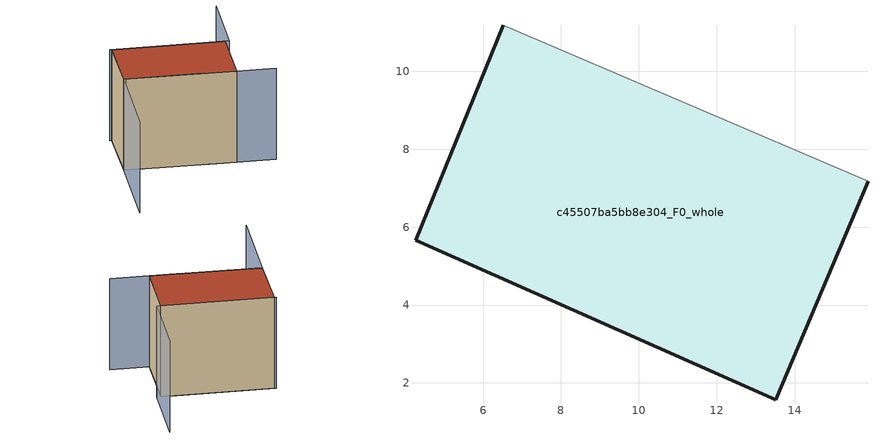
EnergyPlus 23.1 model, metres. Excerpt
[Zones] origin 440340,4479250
c45507ba5bb8e304_F0_whole
 floor ground (EU_floor_Construction): 13.52,1.58 15.89,7.18 6.52,11.18 4.27,5.67 z0
 wall outside (EU_wall_Construction): 15.89,7.18 13.52,1.58 4.27,5.67 6.52,11.18 z0:9
 wall adiabatic (EU_wall_Construction): 6.52,11.18 15.89,7.18 z0:9
 roof outside (EU_roof_Construction): 15.89,7.18 13.52,1.58 4.27,5.67 6.52,11.18 z9
shading: 10.79,2.8 16.8,0.19 / 0.86,-2.19 4.27,5.67 / 4.27,5.67 10.81,2.84 / 19,13.43 16.23,7 / 16.23,7 6.34,11.25 z0:9
[Building]
EU S2 Campaign: North Axis=0; Terrain=City; Solar Distribution=FullExterior
[Site:Location]
Madrid: Latitude=40.5; Longitude=-3.5; Time Zone=1; Elevation=609
[SizingPeriod:WeatherFileDays]
AnnualSizingPeriod: Begin Month=1; Begin Day of Month=1; End Month=12; End Day of Month=31; Day of Week for Start Day=Monday; Use Weather File Daylight Saving Period=No; Use Weather File Rain and Snow Indicators=No
[MATERIAL]
EU_InternalMass_Material: Roughness=MediumRough; Thickness=0.1; Conductivity=1; Density=1800; Specific Heat=900; Thermal Absorptance=0.9; Solar Absorptance=0.7; Visible Absorptance=0.7
[MATERIAL:NOMASS] Roughness=MediumRough; Thermal Absorptance=0.9; Solar Absorptance=0.7; Visible Absorptance=0.7
Name | Thermal Resistance
EU_wall_NoMass | 1.60022
EU_roof_NoMass | 1.57597
EU_floor_NoMass | 0.470652
[CONSTRUCTION]
EU_wall_Construction: EU_wall_NoMass
EU_roof_Construction: EU_roof_NoMass
EU_floor_Construction: EU_floor_NoMass
EU_InternalMass_Construction: EU_InternalMass_Material
[ZONE]
c45507ba5bb8e304_F0_whole: Type=1; Multiplier=1; Ceiling Height=autocalculate; Volume=550.001; Floor Area=autocalculate; Part of Total Floor Area=Yes
[INTERNALMASS]
c45507ba5bb8e304_F0_whole_EU_InternalMass: Construction=EU_InternalMass_Construction; Zone or ZoneList=c45507ba5bb8e304_F0_whole; Surface Area=61.1113
[OTHEREQUIPMENT]
EU_Step8_InternalGain_c45507ba5bb8e304_F0_whole_f000: Fuel Type=Electricity; Zone or ZoneList or Space or SpaceList=c45507ba5bb8e304_F0_whole; Schedule=EU_Step8_GainSchedule_c45507ba5bb8e304_F0_whole_f000; Design Level Calculation Method=Watts/Area; Power per Zone Floor Area=1; Fraction Latent=0; Fraction Radiant=0; Fraction Lost=0; Carbon Dioxide Generation Rate=0; EndUse Subcategory=EU_Step8_InternalGains
[ZONEVENTILATION:DESIGNFLOWRATE]
EU_ConstantAir_c45507ba5bb8e304_F0_whole: Zone or ZoneList or Space or SpaceList=c45507ba5bb8e304_F0_whole; Schedule=EU_AlwaysOn; Design Flow Rate Calculation Method=AirChanges/Hour; Air Changes per Hour=0.480704; Ventilation Type=Natural; Fan Pressure Rise=0; Fan Total Efficiency=1; Constant Term Coefficient=1; Temperature Term Coefficient=0; Velocity Term Coefficient=0; Velocity Squared Term Coefficient=0; Minimum Indoor Temperature=-100; Maximum Indoor Temperature=100; Delta Temperature=-100; Minimum Outdoor Temperature=-100; Maximum Outdoor Temperature=100; Maximum Wind Speed=40
[HVACTEMPLATE:THERMOSTAT]
EU_HeatOnly_c45507ba5bb8e304_F0_whole: Constant Heating Setpoint=20; Constant Cooling Setpoint=50
[HVACTEMPLATE:ZONE:IDEALLOADSAIRSYSTEM]
c45507ba5bb8e304_F0_whole: Template Thermostat=EU_HeatOnly_c45507ba5bb8e304_F0_whole; System Availability Schedule=EU_AlwaysOn; Maximum Heating Supply Air Temperature=50; Minimum Cooling Supply Air Temperature=13; Maximum Heating Supply Air Humidity Ratio=0.0156; Minimum Cooling Supply Air Humidity Ratio=0.0077; Heating Limit=NoLimit; Cooling Limit=NoLimit; Heating Availability Schedule=EU_AlwaysOn; Cooling Availability Schedule=EU_CoolingOff; Dehumidification Control Type=ConstantSensibleHeatRatio; Cooling Sensible Heat Ratio=0.7; Dehumidification Setpoint=60; Humidification Control Type=None; Humidification Setpoint=30; Outdoor Air Method=None; Outdoor Air Flow Rate per Person=0.00944; Outdoor Air Flow Rate per Zone Floor Area=0; Outdoor Air Flow Rate per Zone=0; Demand Controlled Ventilation Type=None; Outdoor Air Economizer Type=NoEconomizer; Heat Recovery Type=None; Sensible Heat Recovery Effectiveness=0.7; Latent Heat Recovery Effectiveness=0.65
[SIZING:ZONE]
c45507ba5bb8e304_F0_whole: Zone Cooling Design Supply Air Temperature Input Method=SupplyAirTemperature; Zone Cooling Design Supply Air Temperature=13; Zone Heating Design Supply Air Temperature Input Method=SupplyAirTemperature; Zone Heating Design Supply Air Temperature=50; Zone Cooling Design Supply Air Humidity Ratio=0.008; Zone Heating Design Supply Air Humidity Ratio=0.008; Cooling Design Air Flow Method=DesignDay; Cooling Design Air Flow Rate=0; Cooling Minimum Air Flow per Zone Floor Area=0.000762; Cooling Minimum Air Flow=0; Cooling Minimum Air Flow Fraction=0.2; Heating Design Air Flow Method=DesignDay; Heating Design Air Flow Rate=0; Heating Maximum Air Flow per Zone Floor Area=0.002032; Heating Maximum Air Flow=0.141576; Heating Maximum Air Flow Fraction=0.3; Account for Dedicated Outdoor Air System=No; Dedicated Outdoor Air System Control Strategy=NeutralSupplyAir; Dedicated Outdoor Air Low Setpoint Temperature for Design=autosize; Dedicated Outdoor Air High Setpoint Temperature for Design=autosize; Zone Load Sizing Method=Sensible Load Only No Latent Load; Zone Latent Cooling Design Supply Air Humidity Ratio Input Method=HumidityRatioDifference; Zone Cooling Design Supply Air Humidity Ratio Difference=0.005; Zone Latent Heating Design Supply Air Humidity Ratio Input Method=HumidityRatioDifference; Zone Humidification Design Supply Air Humidity Ratio Difference=0.005
[SCHEDULE:CONSTANT]
Name | Hourly Value
EU_AlwaysOn | 1
EU_CoolingOff | 0
[SCHEDULE:FILE]
EU_Step8_GainSchedule_c45507ba5bb8e304_F0_whole_f000: File=../../schedules/c45507ba5bb8e304/c45507ba5bb8e304_F0_whole_f000_gain.csv; Column Number=1; Rows to Skip at Top=0; Number of Hours of Data=8760; Column Separator=Comma; Interpolate to Timestep=No; Minutes per Item=60; Adjust Schedule for Daylight Savings=Yes
